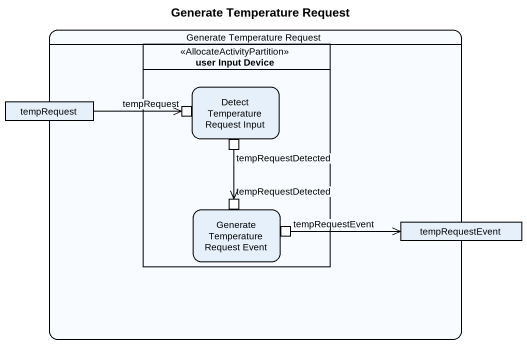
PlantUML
@startuml
title Generate Temperature Request
hide empty description
state "Generate Temperature Request" as Generate_Temperature_Request {
  state "user Input Device" as user_Input_Device <<AllocateActivityPartition>> {
    state "Detect Temperature Request Input" as Detect_Temperature_Request {
      state "tempRequest" as tempRequest_2 <<inputPin>>
      state tempRequestDetected <<outputPin>>
    }
    state "Generate Temperature Request Event" as Generate_Temperature {
      state "tempRequestDetected" as tempRequestDetected_2 <<inputPin>>
      state tempRequestEvent <<outputPin>>
    }
  }
  state tempRequest <<object>>
  state "tempRequestEvent" as tempRequestEvent_2 <<object>>
}
tempRequest -right-> tempRequest_2
tempRequestDetected --> tempRequestDetected_2
tempRequestEvent -right-> tempRequestEvent_2
@enduml
